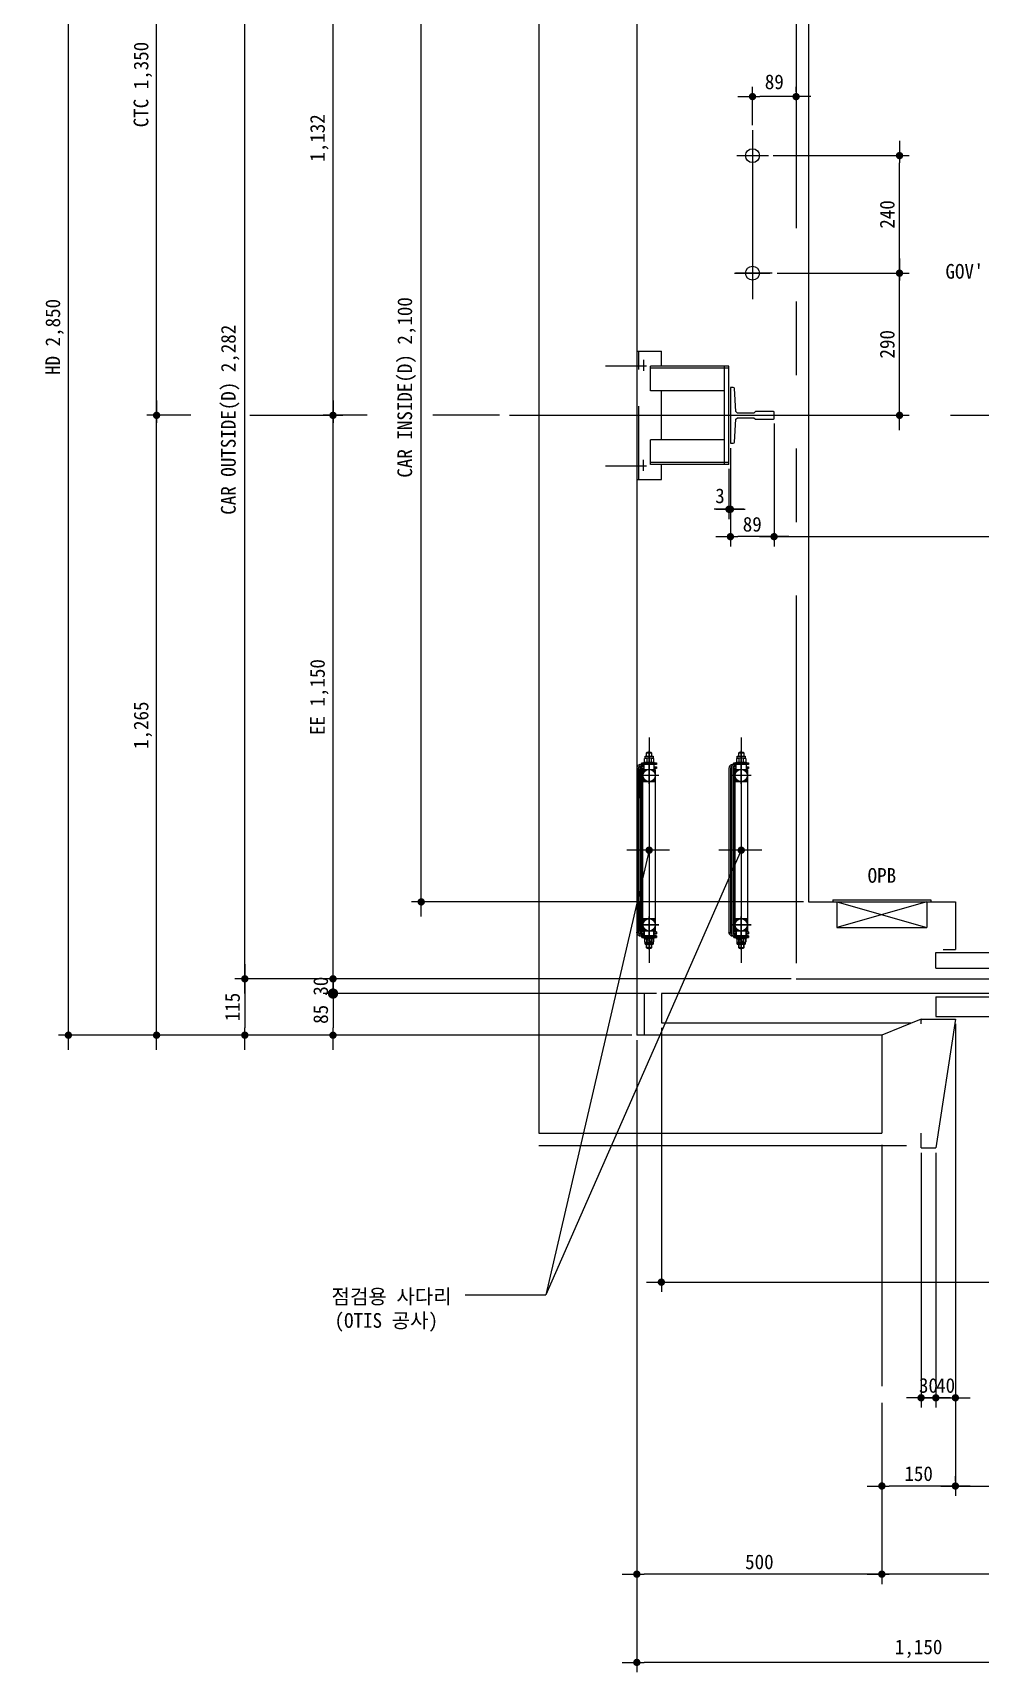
# Model space of a CAD drawing. Extents: x -9109 to 174251, y 57759 to 115528.
# Drawn here: x 125232 to 127165, y 110092 to 113437 of the extents above; entities that cross this region are included whole.
import ezdxf
from ezdxf.enums import TextEntityAlignment as Align

# ---------------------------------------------------------------- set-up
doc = ezdxf.new("R2010")
doc.units = 0
doc.header["$LTSCALE"] = 600
doc.header["$MEASUREMENT"] = 0
for name, pattern in [('CENTER', [2, 1.25, -0.25, 0.25, -0.25]), ('HIDDEN', [0.375, 0.25, -0.125]), ('PHANTOM', [2.5, 1.25, -0.25, 0.25, -0.25, 0.25, -0.25])]:
    doc.linetypes.add(name, pattern=pattern)
doc.layers.get('0').update_dxf_attribs({"linetype": 'CONTINUOUS'})
for name, color, linetype in [('1', 3, 'CONTINUOUS'), ('2', 4, 'HIDDEN'), ('3', 1, 'CENTER'), ('4', 6, 'PHANTOM'), ('7', 7, 'CONTINUOUS'), ('A-DIMS', 7, 'CONTINUOUS')]:
    doc.layers.add(name, color=color, linetype=linetype)
doc.layers.add('A-MKXS-LEAD', color=7, linetype='CONTINUOUS', lineweight=25)
doc.layers.add('A-MKXS-TEXT1', color=3, linetype='CONTINUOUS', lineweight=25)
doc.styles.add('HY울릉도L', font='')
doc.styles.add('돋움체', font='')
doc.styles.get('HY울릉도L').set_extended_font_data('Dotum')
doc.styles.get('돋움체').set_extended_font_data('DotumChe')
doc.dimstyles.new('CDIM', dxfattribs={"dimtxt": 3, "dimasz": 1.5, "dimexe": 2, "dimexo": 1, "dimgap": 1, "dimtad": 1, "dimdec": 0, "dimrnd": 0.5, "dimzin": 0, "dimdsep": 32, "dimlunit": 6, "dimtxsty": 'HY울릉도L', "dimblk1": '_CIDOT', "dimblk2": '_CIDOT', "dimsah": 1, "dimcen": 5.5, "dimclrd": 2, "dimclre": 2, "dimclrt": 7, "dimadec": 0, "dimazin": 0, "dimtfac": 1, "dimtdec": 0, "dimtix": 1, "dimtmove": 2, "dimatfit": 1, "dimldrblk": '_CIDOT', "dimfxl": 1, "dimtolj": 1, "dimtzin": 0, "dimlwd": -1, "dimarcsym": 0})

# ---------------------------------------------------------------- blocks, each defined once
blk = doc.blocks.new('_CIDOT')
at = {"color": 0, "linetype": 'ByBlock'}
blk.add_line((2, 0), (-1, 0), dxfattribs=at)
at = {"color": 0, "linetype": 'ByBlock', "const_width": 0.5}
blk.add_lwpolyline([(-0.25, 0, 1), (0.25, 0, 1)], format="xyb", close=True, dxfattribs=at)
blk = doc.blocks.new('*D472')
at = {"layer": 'A-DIMS', "lineweight": -2, "transparency": 16777216}
for p, q in [((126744.4, 112639.6), (126744.4, 112389)), ((128484.4, 112639.6), (128484.4, 112389))]:
    blk.add_line(p, q, dxfattribs=at)
at = {"layer": 'A-DIMS', "transparency": 16777216}
blk.add_line((126759.4, 112409), (128469.4, 112409), dxfattribs=at)
at = {"layer": 'A-DIMS', "transparency": 16777216, "xscale": 15, "yscale": 15, "zscale": 15, "rotation": 180}
blk.add_blockref('_CIDOT', (126744.4, 112409), dxfattribs=at)
at = {"layer": 'A-DIMS', "transparency": 16777216, "xscale": 15, "yscale": 15, "zscale": 15}
blk.add_blockref('_CIDOT', (128484.4, 112409), dxfattribs=at)
at = {"layer": 'A-DIMS', "color": 3, "transparency": 16777216, "insert": (127614.4, 112438.7), "char_height": 30, "attachment_point": 5, "style": '돋움체'}
blk.add_mtext('\\A1;{\\C7;CAR R.G 1,740(T-18K)}', dxfattribs=at)
blk = doc.blocks.new('*D473')
at = {"layer": 'A-DIMS', "lineweight": -2, "transparency": 16777216}
for p, q in [((126700.4, 113248.8), (126700.4, 113327)), ((126789.4, 113317), (126789.4, 113327))]:
    blk.add_line(p, q, dxfattribs=at)
at = {"layer": 'A-DIMS', "transparency": 16777216}
blk.add_line((126774.4, 113307), (126715.4, 113307), dxfattribs=at)
at = {"layer": 'A-DIMS', "transparency": 16777216, "xscale": 15, "yscale": 15, "zscale": 15, "rotation": 180}
blk.add_blockref('_CIDOT', (126700.4, 113307), dxfattribs=at)
at = {"layer": 'A-DIMS', "transparency": 16777216, "xscale": 15, "yscale": 15, "zscale": 15}
blk.add_blockref('_CIDOT', (126789.4, 113307), dxfattribs=at)
at = {"layer": 'A-DIMS', "color": 3, "transparency": 16777216, "insert": (126744.9, 113337), "char_height": 30, "attachment_point": 5, "style": '돋움체'}
blk.add_mtext('\\A1;89', dxfattribs=at)
blk = doc.blocks.new('*D477')
at = {"layer": 'A-DIMS', "lineweight": -2, "transparency": 16777216}
for p, q in [((125554.4, 112656.6), (125464.4, 112656.6)), ((126454.4, 111391.6), (125464.4, 111391.6))]:
    blk.add_line(p, q, dxfattribs=at)
at = {"layer": 'A-DIMS', "transparency": 16777216}
blk.add_line((125484.4, 111406.6), (125484.4, 112641.6), dxfattribs=at)
at = {"layer": 'A-DIMS', "transparency": 16777216, "xscale": 15, "yscale": 15, "zscale": 15}
for p, rotation in [((125484.4, 112656.6), 90), ((125484.4, 111391.6), 270)]:
    blk.add_blockref('_CIDOT', p, dxfattribs=dict(at, rotation=rotation))
at = {"layer": 'A-DIMS', "color": 3, "transparency": 16777216, "insert": (125456.5, 112024.1), "char_height": 30, "attachment_point": 5, "rotation": 90, "style": '돋움체'}
blk.add_mtext('\\A1;1,265', dxfattribs=at)
blk = doc.blocks.new('*D487')
at = {"layer": 'A-DIMS', "lineweight": -2, "transparency": 16777216}
for p, q in [((125554.4, 114006.6), (125464.4, 114006.6)), ((125554.4, 112656.6), (125464.4, 112656.6))]:
    blk.add_line(p, q, dxfattribs=at)
at = {"layer": 'A-DIMS', "transparency": 16777216}
blk.add_line((125484.4, 112671.6), (125484.4, 113991.6), dxfattribs=at)
at = {"layer": 'A-DIMS', "transparency": 16777216, "xscale": 15, "yscale": 15, "zscale": 15}
for p, rotation in [((125484.4, 114006.6), 90), ((125484.4, 112656.6), 270)]:
    blk.add_blockref('_CIDOT', p, dxfattribs=dict(at, rotation=rotation))
at = {"layer": 'A-DIMS', "color": 3, "transparency": 16777216, "insert": (125456.5, 113331.6), "char_height": 30, "attachment_point": 5, "rotation": 90, "style": '돋움체'}
blk.add_mtext('\\A1;{\\C7;CTC 1,350}', dxfattribs=at)
blk = doc.blocks.new('*D488')
at = {"layer": 'A-DIMS', "lineweight": -2, "transparency": 16777216}
for p, q in [((126779.4, 113788.6), (125824.4, 113788.6)), ((125674.4, 112656.6), (125864.4, 112656.6))]:
    blk.add_line(p, q, dxfattribs=at)
at = {"layer": 'A-DIMS', "transparency": 16777216}
blk.add_line((125844.4, 112671.6), (125844.4, 113773.6), dxfattribs=at)
at = {"layer": 'A-DIMS', "transparency": 16777216, "xscale": 15, "yscale": 15, "zscale": 15}
for p, rotation in [((125844.4, 113788.6), 90), ((125844.4, 112656.6), 270)]:
    blk.add_blockref('_CIDOT', p, dxfattribs=dict(at, rotation=rotation))
at = {"layer": 'A-DIMS', "color": 3, "transparency": 16777216, "insert": (125816.5, 113222.6), "char_height": 30, "attachment_point": 5, "rotation": 90, "style": '돋움체'}
blk.add_mtext('\\A1;1,132', dxfattribs=at)
blk = doc.blocks.new('*D489')
at = {"layer": 'A-DIMS', "lineweight": -2, "transparency": 16777216}
for p, q in [((126804.4, 113763.6), (126004.4, 113763.6)), ((126804.4, 111663.6), (126004.4, 111663.6))]:
    blk.add_line(p, q, dxfattribs=at)
at = {"layer": 'A-DIMS', "transparency": 16777216}
blk.add_line((126024.4, 111678.6), (126024.4, 113748.6), dxfattribs=at)
at = {"layer": 'A-DIMS', "transparency": 16777216, "xscale": 15, "yscale": 15, "zscale": 15}
for p, rotation in [((126024.4, 113763.6), 90), ((126024.4, 111663.6), 270)]:
    blk.add_blockref('_CIDOT', p, dxfattribs=dict(at, rotation=rotation))
at = {"layer": 'A-DIMS', "color": 3, "transparency": 16777216, "insert": (125994.8, 112713.6), "char_height": 30, "attachment_point": 5, "rotation": 90, "style": '돋움체'}
blk.add_mtext('\\A1;{\\C7;CAR INSIDE(D) 2,100}', dxfattribs=at)
blk = doc.blocks.new('*D478')
at = {"layer": 'A-DIMS', "lineweight": -2, "transparency": 16777216}
for p, q in [((125914.4, 112656.6), (125824.4, 112656.6)), ((126779.4, 111506.6), (125824.4, 111506.6))]:
    blk.add_line(p, q, dxfattribs=at)
at = {"layer": 'A-DIMS', "transparency": 16777216}
blk.add_line((125844.4, 111521.6), (125844.4, 112641.6), dxfattribs=at)
at = {"layer": 'A-DIMS', "transparency": 16777216, "xscale": 15, "yscale": 15, "zscale": 15}
for p, rotation in [((125844.4, 112656.6), 90), ((125844.4, 111506.6), 270)]:
    blk.add_blockref('_CIDOT', p, dxfattribs=dict(at, rotation=rotation))
at = {"layer": 'A-DIMS', "color": 3, "transparency": 16777216, "insert": (125816.5, 112081.6), "char_height": 30, "attachment_point": 5, "rotation": 90, "style": '돋움체'}
blk.add_mtext('\\A1;{\\C7;EE 1,150}', dxfattribs=at)
blk = doc.blocks.new('*D490')
at = {"layer": 'A-DIMS', "lineweight": -2, "transparency": 16777216}
for p, q in [((126779.4, 113788.6), (125644.4, 113788.6)), ((126779.4, 111506.6), (125644.4, 111506.6))]:
    blk.add_line(p, q, dxfattribs=at)
at = {"layer": 'A-DIMS', "transparency": 16777216}
blk.add_line((125664.4, 111521.6), (125664.4, 113773.6), dxfattribs=at)
at = {"layer": 'A-DIMS', "transparency": 16777216, "xscale": 15, "yscale": 15, "zscale": 15}
for p, rotation in [((125664.4, 113788.6), 90), ((125664.4, 111506.6), 270)]:
    blk.add_blockref('_CIDOT', p, dxfattribs=dict(at, rotation=rotation))
at = {"layer": 'A-DIMS', "color": 3, "transparency": 16777216, "insert": (125634.8, 112647.6), "char_height": 30, "attachment_point": 5, "rotation": 90, "style": '돋움체'}
blk.add_mtext('\\A1;{\\C7;CAR OUTSIDE(D) 2,282}', dxfattribs=at)
blk = doc.blocks.new('*D479')
at = {"layer": 'A-DIMS', "lineweight": -2, "transparency": 16777216}
for p, q in [((126779.4, 111506.6), (125644.4, 111506.6)), ((126454.4, 111391.6), (125644.4, 111391.6))]:
    blk.add_line(p, q, dxfattribs=at)
at = {"layer": 'A-DIMS', "transparency": 16777216}
blk.add_line((125664.4, 111491.6), (125664.4, 111406.6), dxfattribs=at)
at = {"layer": 'A-DIMS', "transparency": 16777216, "xscale": 15, "yscale": 15, "zscale": 15}
for p, rotation in [((125664.4, 111506.6), 90), ((125664.4, 111391.6), 270)]:
    blk.add_blockref('_CIDOT', p, dxfattribs=dict(at, rotation=rotation))
at = {"layer": 'A-DIMS', "color": 3, "transparency": 16777216, "insert": (125639.4, 111449.1), "char_height": 30, "attachment_point": 5, "rotation": 90, "style": '돋움체'}
blk.add_mtext('\\A1;115', dxfattribs=at)
blk = doc.blocks.new('*D491')
at = {"layer": 'A-DIMS', "lineweight": -2, "transparency": 16777216}
for p, q in [((126263.8, 114241.6), (125284.4, 114241.6)), ((126454.4, 114241.6), (126265, 114241.6)), ((126263.8, 111391.6), (125284.4, 111391.6)), ((126454.4, 111391.6), (126265, 111391.6))]:
    blk.add_line(p, q, dxfattribs=at)
at = {"layer": 'A-DIMS', "transparency": 16777216}
blk.add_line((125304.4, 111406.6), (125304.4, 114226.6), dxfattribs=at)
at = {"layer": 'A-DIMS', "transparency": 16777216, "xscale": 15, "yscale": 15, "zscale": 15}
for p, rotation in [((125304.4, 114241.6), 90), ((125304.4, 111391.6), 270)]:
    blk.add_blockref('_CIDOT', p, dxfattribs=dict(at, rotation=rotation))
at = {"layer": 'A-DIMS', "color": 3, "transparency": 16777216, "insert": (125276.5, 112816.6), "char_height": 30, "attachment_point": 5, "rotation": 90, "style": '돋움체'}
blk.add_mtext('\\A1;HD 2,850', dxfattribs=at)
blk = doc.blocks.new('*D449')
at = {"layer": 'A-DIMS', "lineweight": -2, "transparency": 16777216}
for p, q in [((126504.4, 111476.6), (125824.4, 111476.6)), ((126454.4, 111391.6), (125824.4, 111391.6))]:
    blk.add_line(p, q, dxfattribs=at)
at = {"layer": 'A-DIMS', "transparency": 16777216}
blk.add_line((125844.4, 111461.6), (125844.4, 111406.6), dxfattribs=at)
at = {"layer": 'A-DIMS', "transparency": 16777216, "xscale": 15, "yscale": 15, "zscale": 15}
for p, rotation in [((125844.4, 111476.6), 90), ((125844.4, 111391.6), 270)]:
    blk.add_blockref('_CIDOT', p, dxfattribs=dict(at, rotation=rotation))
at = {"layer": 'A-DIMS', "color": 3, "transparency": 16777216, "insert": (125819.4, 111434.1), "char_height": 30, "attachment_point": 5, "rotation": 90, "style": '돋움체'}
blk.add_mtext('\\A1;85', dxfattribs=at)
blk = doc.blocks.new('*D450')
at = {"layer": 'A-DIMS', "transparency": 16777216}
for p, q in [((125844.4, 111521.6), (125844.4, 111536.6)), ((125844.4, 111506.6), (125844.4, 111476.6)), ((125844.4, 111461.6), (125844.4, 111446.6))]:
    blk.add_line(p, q, dxfattribs=at)
at = {"layer": 'A-DIMS', "lineweight": -2, "transparency": 16777216}
for p, q in [((126779.4, 111506.6), (125824.4, 111506.6)), ((126504.4, 111476.6), (125824.4, 111476.6))]:
    blk.add_line(p, q, dxfattribs=at)
at = {"layer": 'A-DIMS', "transparency": 16777216, "xscale": 15, "yscale": 15, "zscale": 15}
for p, rotation in [((125844.4, 111506.6), 270), ((125844.4, 111476.6), 90)]:
    blk.add_blockref('_CIDOT', p, dxfattribs=dict(at, rotation=rotation))
at = {"layer": 'A-DIMS', "color": 3, "transparency": 16777216, "insert": (125819.4, 111491.6), "char_height": 30, "attachment_point": 5, "rotation": 90, "style": '돋움체'}
blk.add_mtext('\\A1;30', dxfattribs=at)
blk = doc.blocks.new('*D451')
at = {"layer": 'A-DIMS', "lineweight": -2, "transparency": 16777216}
for p, q in [((126742.9, 113186.6), (127020.4, 113186.6)), ((126750.6, 112946.6), (127020.4, 112946.6))]:
    blk.add_line(p, q, dxfattribs=at)
at = {"layer": 'A-DIMS', "transparency": 16777216}
blk.add_line((127000.4, 112961.6), (127000.4, 113171.6), dxfattribs=at)
at = {"layer": 'A-DIMS', "transparency": 16777216, "xscale": 15, "yscale": 15, "zscale": 15}
for p, rotation in [((127000.4, 113186.6), 90), ((127000.4, 112946.6), 270)]:
    blk.add_blockref('_CIDOT', p, dxfattribs=dict(at, rotation=rotation))
at = {"layer": 'A-DIMS', "color": 3, "transparency": 16777216, "insert": (126975.4, 113066.6), "char_height": 30, "attachment_point": 5, "rotation": 90, "style": '돋움체'}
blk.add_mtext('\\A1;240', dxfattribs=at)
blk = doc.blocks.new('*D452')
at = {"layer": 'A-DIMS', "lineweight": -2, "transparency": 16777216}
for p, q in [((126750.6, 112946.6), (127020.4, 112946.6)), ((126824.4, 112656.6), (127020.4, 112656.6))]:
    blk.add_line(p, q, dxfattribs=at)
at = {"layer": 'A-DIMS', "transparency": 16777216}
blk.add_line((127000.4, 112671.6), (127000.4, 112931.6), dxfattribs=at)
at = {"layer": 'A-DIMS', "transparency": 16777216, "xscale": 15, "yscale": 15, "zscale": 15}
for p, rotation in [((127000.4, 112946.6), 90), ((127000.4, 112656.6), 270)]:
    blk.add_blockref('_CIDOT', p, dxfattribs=dict(at, rotation=rotation))
at = {"layer": 'A-DIMS', "color": 3, "transparency": 16777216, "insert": (126975.4, 112801.6), "char_height": 30, "attachment_point": 5, "rotation": 90, "style": '돋움체'}
blk.add_mtext('\\A1;290', dxfattribs=at)
blk = doc.blocks.new('*D453')
at = {"layer": 'A-DIMS', "lineweight": -2, "transparency": 16777216}
for p, q in [((126744.4, 112639.6), (126744.4, 112389)), ((126655.4, 112589.6), (126655.4, 112389))]:
    blk.add_line(p, q, dxfattribs=at)
at = {"layer": 'A-DIMS', "transparency": 16777216}
blk.add_line((126729.4, 112409), (126670.4, 112409), dxfattribs=at)
at = {"layer": 'A-DIMS', "transparency": 16777216, "xscale": 15, "yscale": 15, "zscale": 15, "rotation": 180}
blk.add_blockref('_CIDOT', (126655.4, 112409), dxfattribs=at)
at = {"layer": 'A-DIMS', "transparency": 16777216, "xscale": 15, "yscale": 15, "zscale": 15}
blk.add_blockref('_CIDOT', (126744.4, 112409), dxfattribs=at)
at = {"layer": 'A-DIMS', "color": 3, "transparency": 16777216, "insert": (126699.9, 112434.1), "char_height": 30, "attachment_point": 5, "style": '돋움체'}
blk.add_mtext('\\A1;89', dxfattribs=at)
blk = doc.blocks.new('*D454')
at = {"layer": 'A-DIMS', "lineweight": -2, "transparency": 16777216}
for p, q in [((126655.4, 112589.6), (126655.4, 112444.9)), ((126652.4, 112547.2), (126652.4, 112444.9))]:
    blk.add_line(p, q, dxfattribs=at)
at = {"layer": 'A-DIMS', "transparency": 16777216}
for p, q in [((126637.4, 112464.9), (126622.4, 112464.9)), ((126655.4, 112464.9), (126652.4, 112464.9)), ((126670.4, 112464.9), (126685.4, 112464.9))]:
    blk.add_line(p, q, dxfattribs=at)
at = {"layer": 'A-DIMS', "transparency": 16777216, "xscale": 15, "yscale": 15, "zscale": 15, "rotation": 180}
blk.add_blockref('_CIDOT', (126655.4, 112464.9), dxfattribs=at)
at = {"layer": 'A-DIMS', "transparency": 16777216, "xscale": 15, "yscale": 15, "zscale": 15}
blk.add_blockref('_CIDOT', (126652.4, 112464.9), dxfattribs=at)
at = {"layer": 'A-DIMS', "color": 3, "transparency": 16777216, "insert": (126634, 112492.1), "char_height": 30, "attachment_point": 5, "style": '돋움체'}
blk.add_mtext('\\A1;3', dxfattribs=at)
blk = doc.blocks.new('*D480')
at = {"layer": 'A-DIMS', "lineweight": -2, "transparency": 16777216}
for p, q in [((126964.4, 110641.6), (126964.4, 110271.6)), ((128264.4, 110641.6), (128264.4, 110271.6))]:
    blk.add_line(p, q, dxfattribs=at)
at = {"layer": 'A-DIMS', "transparency": 16777216}
blk.add_line((128249.4, 110291.6), (126979.4, 110291.6), dxfattribs=at)
at = {"layer": 'A-DIMS', "transparency": 16777216, "xscale": 15, "yscale": 15, "zscale": 15, "rotation": 180}
blk.add_blockref('_CIDOT', (126964.4, 110291.6), dxfattribs=at)
at = {"layer": 'A-DIMS', "transparency": 16777216, "xscale": 15, "yscale": 15, "zscale": 15}
blk.add_blockref('_CIDOT', (128264.4, 110291.6), dxfattribs=at)
at = {"layer": 'A-DIMS', "color": 3, "transparency": 16777216, "insert": (127614.4, 110319.5), "char_height": 30, "attachment_point": 5, "style": '돋움체'}
blk.add_mtext('\\A1;CONC. 1,300', dxfattribs=at)
blk = doc.blocks.new('*D456')
at = {"layer": 'A-DIMS', "lineweight": -2, "transparency": 16777216}
for p, q in [((127114.4, 110481.6), (127114.4, 110491.6)), ((128114.4, 110481.6), (128114.4, 110491.6))]:
    blk.add_line(p, q, dxfattribs=at)
at = {"layer": 'A-DIMS', "transparency": 16777216}
blk.add_line((127129.4, 110471.6), (128099.4, 110471.6), dxfattribs=at)
at = {"layer": 'A-DIMS', "transparency": 16777216, "xscale": 15, "yscale": 15, "zscale": 15, "rotation": 180}
blk.add_blockref('_CIDOT', (127114.4, 110471.6), dxfattribs=at)
at = {"layer": 'A-DIMS', "transparency": 16777216, "xscale": 15, "yscale": 15, "zscale": 15}
blk.add_blockref('_CIDOT', (128114.4, 110471.6), dxfattribs=at)
at = {"layer": 'A-DIMS', "color": 3, "transparency": 16777216, "insert": (127614.4, 110499.5), "char_height": 30, "attachment_point": 5, "style": '돋움체'}
blk.add_mtext('\\A1;OP 1,000', dxfattribs=at)
blk = doc.blocks.new('*D481')
at = {"layer": 'A-DIMS', "lineweight": -2, "transparency": 16777216}
for p, q in [((127114.4, 111364.6), (127114.4, 110451.6)), ((126964.4, 110641.6), (126964.4, 110451.6))]:
    blk.add_line(p, q, dxfattribs=at)
at = {"layer": 'A-DIMS', "transparency": 16777216}
blk.add_line((127099.4, 110471.6), (126979.4, 110471.6), dxfattribs=at)
at = {"layer": 'A-DIMS', "transparency": 16777216, "xscale": 15, "yscale": 15, "zscale": 15, "rotation": 180}
blk.add_blockref('_CIDOT', (126964.4, 110471.6), dxfattribs=at)
at = {"layer": 'A-DIMS', "transparency": 16777216, "xscale": 15, "yscale": 15, "zscale": 15}
blk.add_blockref('_CIDOT', (127114.4, 110471.6), dxfattribs=at)
at = {"layer": 'A-DIMS', "color": 3, "transparency": 16777216, "insert": (127039.4, 110496.6), "char_height": 30, "attachment_point": 5, "style": '돋움체'}
blk.add_mtext('\\A1;150', dxfattribs=at)
blk = doc.blocks.new('*D482')
at = {"layer": 'A-DIMS', "lineweight": -2, "transparency": 16777216}
for p, q in [((126464.4, 111381.6), (126464.4, 110271.6)), ((126964.4, 110461.6), (126964.4, 110271.6))]:
    blk.add_line(p, q, dxfattribs=at)
at = {"layer": 'A-DIMS', "transparency": 16777216}
blk.add_line((126949.4, 110291.6), (126479.4, 110291.6), dxfattribs=at)
at = {"layer": 'A-DIMS', "transparency": 16777216, "xscale": 15, "yscale": 15, "zscale": 15, "rotation": 180}
blk.add_blockref('_CIDOT', (126464.4, 110291.6), dxfattribs=at)
at = {"layer": 'A-DIMS', "transparency": 16777216, "xscale": 15, "yscale": 15, "zscale": 15}
blk.add_blockref('_CIDOT', (126964.4, 110291.6), dxfattribs=at)
at = {"layer": 'A-DIMS', "color": 3, "transparency": 16777216, "insert": (126714.4, 110316.6), "char_height": 30, "attachment_point": 5, "style": '돋움체'}
blk.add_mtext('\\A1;500', dxfattribs=at)
blk = doc.blocks.new('*D483')
at = {"layer": 'A-DIMS', "lineweight": -2, "transparency": 16777216}
for p, q in [((126464.4, 111381.6), (126464.4, 110091.6)), ((127614.4, 110281.4), (127614.4, 110091.6))]:
    blk.add_line(p, q, dxfattribs=at)
at = {"layer": 'A-DIMS', "transparency": 16777216}
blk.add_line((127599.4, 110111.6), (126479.4, 110111.6), dxfattribs=at)
at = {"layer": 'A-DIMS', "transparency": 16777216, "xscale": 15, "yscale": 15, "zscale": 15, "rotation": 180}
blk.add_blockref('_CIDOT', (126464.4, 110111.6), dxfattribs=at)
at = {"layer": 'A-DIMS', "transparency": 16777216, "xscale": 15, "yscale": 15, "zscale": 15}
blk.add_blockref('_CIDOT', (127614.4, 110111.6), dxfattribs=at)
at = {"layer": 'A-DIMS', "color": 3, "transparency": 16777216, "insert": (127039.4, 110139.4), "char_height": 30, "attachment_point": 5, "style": '돋움체'}
blk.add_mtext('\\A1;1,150', dxfattribs=at)
blk = doc.blocks.new('*D458')
at = {"layer": 'A-DIMS', "lineweight": -2, "transparency": 16777216}
for p, q in [((127044.4, 111151.8), (127044.4, 110631.6)), ((127074.4, 111151.8), (127074.4, 110631.6))]:
    blk.add_line(p, q, dxfattribs=at)
at = {"layer": 'A-DIMS', "transparency": 16777216}
for p, q in [((127029.4, 110651.6), (127014.4, 110651.6)), ((127074.4, 110651.6), (127044.4, 110651.6)), ((127089.4, 110651.6), (127104.4, 110651.6))]:
    blk.add_line(p, q, dxfattribs=at)
at = {"layer": 'A-DIMS', "transparency": 16777216, "xscale": 15, "yscale": 15, "zscale": 15}
blk.add_blockref('_CIDOT', (127044.4, 110651.6), dxfattribs=at)
at = {"layer": 'A-DIMS', "transparency": 16777216, "xscale": 15, "yscale": 15, "zscale": 15, "rotation": 180}
blk.add_blockref('_CIDOT', (127074.4, 110651.6), dxfattribs=at)
at = {"layer": 'A-DIMS', "color": 3, "transparency": 16777216, "insert": (127059.4, 110676.6), "char_height": 30, "attachment_point": 5, "style": '돋움체'}
blk.add_mtext('\\A1;30', dxfattribs=at)
blk = doc.blocks.new('*D459')
at = {"layer": 'A-DIMS', "lineweight": -2, "transparency": 16777216}
for p, q in [((127114.4, 111414.6), (127114.4, 110631.6)), ((127074.4, 111151.8), (127074.4, 110631.6))]:
    blk.add_line(p, q, dxfattribs=at)
at = {"layer": 'A-DIMS', "transparency": 16777216}
for p, q in [((127059.4, 110651.6), (127044.4, 110651.6)), ((127074.4, 110651.6), (127114.4, 110651.6)), ((127129.4, 110651.6), (127144.4, 110651.6))]:
    blk.add_line(p, q, dxfattribs=at)
at = {"layer": 'A-DIMS', "transparency": 16777216, "xscale": 15, "yscale": 15, "zscale": 15}
blk.add_blockref('_CIDOT', (127074.4, 110651.6), dxfattribs=at)
at = {"layer": 'A-DIMS', "transparency": 16777216, "xscale": 15, "yscale": 15, "zscale": 15, "rotation": 180}
blk.add_blockref('_CIDOT', (127114.4, 110651.6), dxfattribs=at)
at = {"layer": 'A-DIMS', "color": 3, "transparency": 16777216, "insert": (127094.4, 110676.6), "char_height": 30, "attachment_point": 5, "style": '돋움체'}
blk.add_mtext('\\A1;40', dxfattribs=at)
blk = doc.blocks.new('18K(89)')
at = {"layer": '1'}
blk.add_lwpolyline([(5.6, -57, 0.396891), (8.1, -54.6), (10.8, -8), (14.1, -4.8), (47.8, -4.8), (51, -8), (88, -8), (89, -7), (89, 7), (88, 8), (51, 8), (47.8, 4.7), (14.1, 4.7), (10.8, 8), (8.1, 54.6, 0.396891), (5.6, 57), (0, 57), (0, -57)], format="xyb", close=True, dxfattribs=at)
blk = doc.blocks.new('*D466')
at = {"layer": 'A-DIMS', "lineweight": -2, "transparency": 16777216}
for p, q in [((126514.4, 111406.6), (126514.4, 110867.6)), ((127614.4, 111221.2), (127614.4, 110867.6))]:
    blk.add_line(p, q, dxfattribs=at)
at = {"layer": 'A-DIMS', "transparency": 16777216}
blk.add_line((126529.4, 110887.6), (127599.4, 110887.6), dxfattribs=at)
at = {"layer": 'A-DIMS', "transparency": 16777216, "xscale": 15, "yscale": 15, "zscale": 15, "rotation": 180}
blk.add_blockref('_CIDOT', (126514.4, 110887.6), dxfattribs=at)
at = {"layer": 'A-DIMS', "transparency": 16777216, "xscale": 15, "yscale": 15, "zscale": 15}
blk.add_blockref('_CIDOT', (127614.4, 110887.6), dxfattribs=at)
at = {"layer": 'A-DIMS', "color": 3, "transparency": 16777216, "insert": (127314.4, 110917.6), "char_height": 30, "attachment_point": 5, "style": '돋움체'}
blk.add_mtext('\\A1;1,100', dxfattribs=at)
blk = doc.blocks.new('35')
at = {"layer": '2'}
blk.add_line((-35, 0), (-35, -85), dxfattribs=at)
blk = doc.blocks.new('CBR')
for p, q in [((0, 131.2), (-50, 131.2)), ((-50, 100), (-50, 131.2)), ((-28, 50), (-28, 100)), ((-50, -50), (-50, 50)), ((-28, -100), (-28, -50)), ((-50, -131.2), (-50, -100)), ((0, -131.2), (-50, -131.2))]:
    blk.add_line(p, q)
at = {"layer": '1', "color": 7}
for p, q in [((64.2, 100.9), (-19.7, 100.9)), ((-13.5, 113.1), (-13.5, 90.5)), ((-13.5, -113.1), (-13.5, -90.5)), ((64.2, -102.8), (-19.7, -102.8))]:
    blk.add_line(p, q, dxfattribs=at)
at = {"layer": '2'}
blk.add_line((-4, -131.2), (-4, 131.2), dxfattribs=at)

msp = doc.modelspace()

# ---------------------------------------------------------------- linework, layer by layer
for p, q in [((126464.4, 114241.6), (126464.4, 111391.6)), ((126814.4, 113763.6), (126814.4, 111663.6)), ((126814.4, 111663.6), (127114.4, 111663.6)), ((126864.4, 111667.6), (126864.4, 111663.6)), ((126872.4, 111663.6), (126872.4, 111611.6)), ((127056.4, 111663.6), (127056.4, 111611.6)), ((127064.4, 111667.6), (127064.4, 111663.6)), ((127114.4, 111663.6), (127114.4, 111566.6)), ((127074.4, 111560.6), (127614.4, 111560.6)), ((127074.4, 111528.6), (127074.4, 111560.6)), ((127089.4, 111566.6), (127114.4, 111566.6)), ((128714.4, 111476.6), (126514.4, 111476.6)), ((126514.4, 111476.6), (126514.4, 111416.6)), ((127044.4, 111424.6), (126964.4, 111391.6)), ((126964.4, 111391.6), (126964.4, 111191.6))]:
    msp.add_line(p, q)
at = {"color": 7}
for p, q in [((126864.4, 111667.6), (127064.4, 111667.6)), ((126864.4, 111663.6), (127064.4, 111663.6)), ((126872.4, 111611.6), (127056.4, 111611.6)), ((127074.4, 111528.6), (127614.4, 111528.6)), ((127074.4, 111469.6), (127614.4, 111469.6)), ((127074.4, 111469.6), (127074.4, 111429.6)), ((126514.4, 111416.6), (127025, 111416.6)), ((127044.4, 111424.6), (127114.4, 111424.6)), ((127044.4, 111424.6), (127044.4, 111422.6)), ((127044.4, 111414.6), (127044.4, 111424.6)), ((127044.4, 111422.6), (127044.4, 111424.6)), ((127074.4, 111429.6), (127614.4, 111429.6)), ((127114.4, 111424.6), (127074.4, 111161.8)), ((127044.4, 111161.8), (127044.4, 111191.8)), ((127044.4, 111161.8), (127074.4, 111161.8))]:
    msp.add_line(p, q, dxfattribs=at)
at = {"color": 7, "linetype": 'Continuous'}
msp.add_line((126964.4, 111391.6), (126464.4, 111391.6), dxfattribs=at)
for centre in [(126700.4, 113186.6), (126700.4, 112946.6)]:
    msp.add_circle(centre, 14.2)
at = {"layer": '1'}
for p, q in [((126652.4, 112756.6), (126492.4, 112756.6)), ((126652.4, 112752.6), (126492.4, 112752.6)), ((126643.3, 112556.6), (126643.3, 112756.6)), ((126652.4, 112556.6), (126652.4, 112756.6)), ((126643.3, 112706.6), (126492.4, 112706.6)), ((126184.4, 112656.6), (126048.4, 112656.6)), ((126643.3, 112606.6), (126492.4, 112606.6)), ((126652.4, 112560.6), (126492.4, 112560.6)), ((126652.4, 112556.6), (126492.4, 112556.6)), ((126484.4, 111968.1), (126494.4, 111968.1)), ((126489.4, 111904.5), (126489.4, 111972.1)), ((126672.4, 111968.1), (126682.4, 111968.1)), ((126677.4, 111904.5), (126677.4, 111972.1)), ((126470.4, 111940.8), (126470.4, 111597.4)), ((126473.5, 111939.6), (126479.4, 111939.6)), ((126499.4, 111944.1), (126499.4, 111934.1)), ((126658.4, 111940.8), (126658.4, 111597.4)), ((126661.5, 111939.6), (126667.4, 111939.6)), ((126687.4, 111944.1), (126687.4, 111934.1)), ((126476.9, 111909.1), (126501.9, 111909.1)), ((126664.9, 111909.1), (126689.9, 111909.1)), ((126467.4, 111876.6), (126470.4, 111876.6)), ((126473.4, 111876.6), (126476.9, 111876.6)), ((126655.4, 111876.6), (126658.4, 111876.6)), ((126661.4, 111876.6), (126664.9, 111876.6)), ((127056.4, 111663.6), (126872.4, 111611.6)), ((126872.4, 111663.6), (127056.4, 111611.6)), ((126489.4, 111566.3), (126489.4, 111633.8)), ((126489.4, 111633.6), (126489.4, 111566.1)), ((126677.4, 111566.3), (126677.4, 111633.8)), ((126677.4, 111633.6), (126677.4, 111566.1)), ((126472.1, 111594.1), (126474.4, 111594.1)), ((126660.1, 111594.1), (126662.4, 111594.1))]:
    msp.add_line(p, q, dxfattribs=at)
for points in [[(126479.4, 111947.1), (126479.4, 111949.1), (126499.4, 111949.1), (126499.4, 111947.1)], [(126484.4, 111961), (126484.4, 111968.1), (126485.4, 111969.1), (126493.4, 111969.1), (126494.4, 111968.1), (126494.4, 111961)], [(126667.4, 111947.1), (126667.4, 111949.1), (126687.4, 111949.1), (126687.4, 111947.1)], [(126672.4, 111961), (126672.4, 111968.1), (126673.4, 111969.1), (126681.4, 111969.1), (126682.4, 111968.1), (126682.4, 111961)], [(126473.4, 111935.6), (126479.4, 111935.6), (126479.4, 111936.1), (126479.4, 111936.1), (126479.4, 111936.1)], [(126483.5, 111932.6), (126478.4, 111932.6), (126478.4, 111927.5)], [(126478.4, 111915.7), (126478.4, 111910.6), (126483.5, 111910.6)], [(126500.4, 111927.5), (126500.4, 111932.6), (126495.3, 111932.6)], [(126495.3, 111910.6), (126500.4, 111910.6), (126500.4, 111915.7)], [(126499.4, 111939.6), (126504.4, 111939.6), (126504.4, 111935.6), (126499.4, 111935.6)], [(126661.4, 111935.6), (126667.4, 111935.6), (126667.4, 111936.1), (126667.4, 111936.1), (126667.4, 111936.1)], [(126671.5, 111932.6), (126666.4, 111932.6), (126666.4, 111927.5)], [(126666.4, 111915.7), (126666.4, 111910.6), (126671.5, 111910.6)], [(126688.4, 111927.5), (126688.4, 111932.6), (126683.3, 111932.6)], [(126683.3, 111910.6), (126688.4, 111910.6), (126688.4, 111915.7)], [(126687.4, 111939.6), (126692.4, 111939.6), (126692.4, 111935.6), (126687.4, 111935.6)], [(126473.5, 111602.6), (126479.4, 111602.6), (126473.4, 111602.6)], [(126661.5, 111602.6), (126667.4, 111602.6), (126661.4, 111602.6)]]:
    msp.add_lwpolyline(points, dxfattribs=at)
for points in [[(126480.2, 111949.1), (126480.2, 111956.4, -0.309401), (126484.8, 111956.4), (126484.8, 111949.1)], [(126494, 111949.1), (126494, 111956.4, 0.154701), (126484.8, 111956.4)], [(126494, 111956.4, -0.309401), (126498.6, 111956.4), (126498.6, 111949.1)], [(126668.2, 111949.1), (126668.2, 111956.4, -0.309401), (126672.8, 111956.4), (126672.8, 111949.1)], [(126682, 111949.1), (126682, 111956.4, 0.154701), (126672.8, 111956.4)], [(126682, 111956.4, -0.309401), (126686.6, 111956.4), (126686.6, 111949.1)], [(126474.4, 111944.1), (126472.1, 111944.1, 0.414214), (126464.4, 111936.4), (126464.4, 111601.8, 0.414214), (126472.1, 111594.1, -0.414214), (126464.4, 111601.8)], [(126479.4, 111934.1), (126479.4, 111944.1), (126473.7, 111944.1, 0.415821), (126470.4, 111940.8, 0.309529), (126467.4, 111936.4), (126467.4, 111601.8, 0.309529), (126470.4, 111597.4, -0.309529), (126467.4, 111601.8)], [(126468.4, 111876.6), (126468.4, 111931.9, -0.279701), (126470.4, 111935.2)], [(126479.4, 111941.1), (126473.7, 111941.1, 0.414214), (126473.4, 111940.8), (126473.4, 111597.4, 0.414214), (126473.7, 111597.1), (126479.4, 111597.1), (126473.7, 111597.1, -0.414214), (126473.4, 111597.4)], [(126662.4, 111944.1), (126660.1, 111944.1, 0.414214), (126652.4, 111936.4), (126652.4, 111601.8, 0.414214), (126660.1, 111594.1, -0.414214), (126652.4, 111601.8)], [(126667.4, 111934.1), (126667.4, 111944.1), (126661.7, 111944.1, 0.415821), (126658.4, 111940.8, 0.309529), (126655.4, 111936.4), (126655.4, 111601.8, 0.309529), (126658.4, 111597.4, -0.309529), (126655.4, 111601.8)], [(126656.4, 111876.6), (126656.4, 111931.9, -0.279701), (126658.4, 111935.2)], [(126667.4, 111941.1), (126661.7, 111941.1, 0.414214), (126661.4, 111940.8), (126661.4, 111597.4, 0.414214), (126661.7, 111597.1), (126667.4, 111597.1), (126661.7, 111597.1, -0.414214), (126661.4, 111597.4)], [(126470.4, 111597.4, 0.415821), (126473.7, 111594.1), (126479.4, 111594.1)], [(126494, 111581.8, -0.154701), (126484.8, 111581.8, -0.309401), (126480.2, 111581.8)], [(126658.4, 111597.4, 0.415821), (126661.7, 111594.1), (126667.4, 111594.1)], [(126682, 111581.8, -0.154701), (126672.8, 111581.8, -0.309401), (126668.2, 111581.8)]]:
    msp.add_lwpolyline(points, format="xyb", dxfattribs=at)
for points in [[(126497.4, 111961), (126497.4, 111957.1), (126481.4, 111957.1), (126481.4, 111961)], [(126685.4, 111961), (126685.4, 111957.1), (126669.4, 111957.1), (126669.4, 111961)], [(126504.4, 111947.1), (126504.4, 111944.1), (126474.4, 111944.1), (126474.4, 111947.1)], [(126501.9, 111934.1), (126501.9, 111604.1), (126476.9, 111604.1), (126476.9, 111934.1)], [(126692.4, 111947.1), (126692.4, 111944.1), (126662.4, 111944.1), (126662.4, 111947.1)], [(126689.9, 111934.1), (126689.9, 111604.1), (126664.9, 111604.1), (126664.9, 111934.1)], [(126467.4, 111661.6), (126470.4, 111661.6)], [(126473.4, 111661.6), (126476.9, 111661.6)], [(126655.4, 111661.6), (126658.4, 111661.6)], [(126661.4, 111661.6), (126664.9, 111661.6)], [(126476.9, 111629.1), (126501.9, 111629.1)], [(126478.4, 111627.6), (126483.5, 111627.6), (126478.4, 111627.6), (126478.4, 111622.5)], [(126500.4, 111627.6), (126500.4, 111622.5), (126500.4, 111627.6), (126495.3, 111627.6)], [(126664.9, 111629.1), (126689.9, 111629.1)], [(126666.4, 111627.6), (126671.5, 111627.6), (126666.4, 111627.6), (126666.4, 111622.5)], [(126688.4, 111627.6), (126688.4, 111622.5), (126688.4, 111627.6), (126683.3, 111627.6)], [(126473.5, 111598.6), (126479.4, 111598.6)], [(126504.4, 111594.1), (126504.4, 111591.1), (126474.4, 111591.1), (126474.4, 111594.1)], [(126504.4, 111591.1), (126504.4, 111594.1), (126474.4, 111594.1), (126474.4, 111591.1)], [(126478.4, 111605.6), (126478.4, 111610.7), (126478.4, 111605.6), (126483.5, 111605.6)], [(126479.4, 111594.1), (126479.4, 111604.1)], [(126479.4, 111602.6), (126479.4, 111602.1), (126479.4, 111602.1)], [(126499.4, 111589.1), (126479.4, 111589.1), (126479.4, 111591.1), (126479.4, 111589.1), (126499.4, 111589.1), (126499.4, 111591.1)], [(126497.4, 111581), (126497.4, 111577.2), (126481.4, 111577.2), (126481.4, 111581)], [(126497.4, 111577.2), (126497.4, 111581), (126481.4, 111581), (126481.4, 111577.2)], [(126484.8, 111589.1), (126484.8, 111581.8)], [(126494, 111589.1), (126494, 111581.8)], [(126500.4, 111605.6), (126495.3, 111605.6), (126500.4, 111605.6), (126500.4, 111610.7)], [(126498.6, 111589.1), (126498.6, 111581.8)], [(126499.4, 111594.1), (126499.4, 111604.1)], [(126504.4, 111598.6), (126504.4, 111602.6), (126499.4, 111602.6), (126504.4, 111602.6), (126504.4, 111598.6), (126499.4, 111598.6)], [(126661.5, 111598.6), (126667.4, 111598.6)], [(126692.4, 111594.1), (126692.4, 111591.1), (126662.4, 111591.1), (126662.4, 111594.1)], [(126692.4, 111591.1), (126692.4, 111594.1), (126662.4, 111594.1), (126662.4, 111591.1)], [(126666.4, 111605.6), (126666.4, 111610.7), (126666.4, 111605.6), (126671.5, 111605.6)], [(126667.4, 111594.1), (126667.4, 111604.1)], [(126667.4, 111602.6), (126667.4, 111602.1), (126667.4, 111602.1)], [(126687.4, 111589.1), (126667.4, 111589.1), (126667.4, 111591.1), (126667.4, 111589.1), (126687.4, 111589.1), (126687.4, 111591.1)], [(126685.4, 111581), (126685.4, 111577.2), (126669.4, 111577.2), (126669.4, 111581)], [(126685.4, 111577.2), (126685.4, 111581), (126669.4, 111581), (126669.4, 111577.2)], [(126672.8, 111589.1), (126672.8, 111581.8)], [(126682, 111589.1), (126682, 111581.8)], [(126688.4, 111605.6), (126683.3, 111605.6), (126688.4, 111605.6), (126688.4, 111610.7)], [(126686.6, 111589.1), (126686.6, 111581.8)], [(126687.4, 111594.1), (126687.4, 111604.1)], [(126692.4, 111598.6), (126692.4, 111602.6), (126687.4, 111602.6), (126692.4, 111602.6), (126692.4, 111598.6), (126687.4, 111598.6)], [(126493.4, 111569.1), (126485.4, 111569.1), (126484.4, 111570.1), (126484.4, 111577.2), (126484.4, 111570.1), (126485.4, 111569.1), (126493.4, 111569.1), (126494.4, 111570.1), (126494.4, 111577.2), (126494.4, 111570.1), (126484.4, 111570.1), (126494.4, 111570.1)], [(126681.4, 111569.1), (126673.4, 111569.1), (126672.4, 111570.1), (126672.4, 111577.2), (126672.4, 111570.1), (126673.4, 111569.1), (126681.4, 111569.1), (126682.4, 111570.1), (126682.4, 111577.2), (126682.4, 111570.1), (126672.4, 111570.1), (126682.4, 111570.1)]]:
    msp.add_lwpolyline(points, close=True, dxfattribs=at)
for points in [[(126470.4, 111603, -0.279701), (126468.4, 111606.3), (126468.4, 111661.6), (126468.4, 111606.3, 0.279701)], [(126658.4, 111603, -0.279701), (126656.4, 111606.3), (126656.4, 111661.6), (126656.4, 111606.3, 0.279701)], [(126470.4, 111598.8, -0.092348), (126467.8, 111599.9, 0.092348)], [(126480.2, 111589.1), (126480.2, 111581.8, 0.309401), (126484.8, 111581.8, 0.154701), (126494, 111581.8, 0.309401), (126498.6, 111581.8, -0.309401), (126494, 111581.8)], [(126658.4, 111598.8, -0.092348), (126655.8, 111599.9, 0.092348)], [(126668.2, 111589.1), (126668.2, 111581.8, 0.309401), (126672.8, 111581.8, 0.154701), (126682, 111581.8, 0.309401), (126686.6, 111581.8, -0.309401), (126682, 111581.8)]]:
    msp.add_lwpolyline(points, format="xyb", close=True, dxfattribs=at)
for centre in [(126489.4, 111921.6), (126677.4, 111921.6), (126489.4, 111616.6), (126489.4, 111616.6), (126677.4, 111616.6), (126677.4, 111616.6)]:
    msp.add_circle(centre, 12.5, dxfattribs=at)
for centre in [(126472.1, 111931.9), (126660.1, 111931.9)]:
    msp.add_arc(centre, 7.7, 102.8199, 123.9246, dxfattribs=at)
at = {"layer": '3'}
for p, q in [((126700.4, 113238.8), (126700.4, 112893.5)), ((126668.4, 113186.6), (126732.9, 113186.6)), ((126663.8, 112946.6), (126736, 112946.6)), ((126740.6, 112946.6), (126665.4, 112946.6)), ((126204.4, 112656.6), (129024.4, 112656.6)), ((126489.4, 111999.1), (126489.4, 111539.1)), ((126677.4, 111999.1), (126677.4, 111539.1)), ((126509.5, 111921.6), (126469.3, 111921.6)), ((126697.5, 111921.6), (126657.3, 111921.6)), ((126531.3, 111769.1), (126443.9, 111769.1)), ((126719.3, 111769.1), (126631.9, 111769.1))]:
    msp.add_line(p, q, dxfattribs=at)
for points in [[(126509.5, 111616.6), (126469.3, 111616.6)], [(126697.5, 111616.6), (126657.3, 111616.6)]]:
    msp.add_lwpolyline(points, close=True, dxfattribs=at)
at = {"layer": '4'}
for p, q in [((126789.4, 113788.6), (126789.4, 111506.6)), ((126789.4, 111506.6), (128439.4, 111506.6)), ((126264.4, 111166.6), (127044.4, 111166.6))]:
    msp.add_line(p, q, dxfattribs=at)
at = {"layer": '7'}
msp.add_line((126264.4, 111191.6), (126964.4, 111191.6), dxfattribs=at)
at = {"layer": 'A-DIMS'}
for p, q in [((126264.4, 114441.6), (126264.4, 111191.6)), ((126964.4, 111167.6), (126964.4, 110675.6))]:
    msp.add_line(p, q, dxfattribs=at)
at = {"layer": 'A-DIMS', "const_width": 10.5}
msp.add_lwpolyline([(125839.2, 111476.6, 1), (125849.7, 111476.6, 1)], format="xyb", close=True, dxfattribs=at)
at = {"layer": 'A-MKXS-LEAD'}
for p in [(126489.4, 111769.1), (126677.4, 111769.1), (126113.9, 110861.6)]:
    msp.add_line(p, (126278.8, 110861.6), dxfattribs=at)
msp.add_lwpolyline([(126740.5, 112946.6, 0, 10, 0), (126770.5, 112946.6, 0, 0, 0), (126814.9, 112946.6, 0, 0, 0), (127075, 112946.6, 0, 0, 0)], format="xyseb", dxfattribs=at)
at = {"layer": 'A-MKXS-LEAD', "const_width": 7.5}
for points in [[(126485.7, 111769.1, 1), (126493.2, 111769.1, 1)], [(126673.7, 111769.1, 1), (126681.2, 111769.1, 1)]]:
    msp.add_lwpolyline(points, format="xyb", close=True, dxfattribs=at)

# ---------------------------------------------------------------- block references
for name, p in [('18K(89)', (126655.4, 112656.6)), ('35', (126514.4, 111476.6))]:
    msp.add_blockref(name, p)
at = {"layer": '1', "xscale": -1}
msp.add_blockref('CBR', (126464.4, 112656.6), dxfattribs=at)

# ---------------------------------------------------------------- texts
at = {"layer": 'A-MKXS-TEXT1', "style": '돋움체'}
msp.add_text("GOV' ROPE", height=30, dxfattribs=at).set_placement((127181.4, 112951), align=Align.MIDDLE)
msp.add_text('OPB', height=30, dxfattribs=at).set_placement((126964.4, 111717.7), align=Align.MIDDLE_CENTER)
for s, p in [('점검용 사다리', (125841.4, 110843.2)), ('(OTIS 공사)', (125847.6, 110794.4))]:
    msp.add_text(s, height=30, dxfattribs=at).set_placement(p)

# ---------------------------------------------------------------- dimensions: what is measured, and where the dimension line sits
at = {"layer": 'A-DIMS'}
for base, p1, p2, text, picture, middle in [((125304.4, 114241.6), (126464.4, 111391.6), (126464.4, 114241.6), 'HD <>', '*D491', (125276.5, 112816.6)), ((125484.4, 114006.6), (125564.4, 112656.6), (125564.4, 114006.6), '{\\C7;CTC <>}', '*D487', (125456.5, 113331.6)), ((125664.4, 113788.6), (126789.4, 111506.6), (126789.4, 113788.6), '{\\C7;CAR OUTSIDE(D) <>}', '*D490', (125634.8, 112647.6)), ((126024.4, 113763.6), (126814.4, 111663.6), (126814.4, 113763.6), '{\\C7;CAR INSIDE(D) <>}', '*D489', (125994.8, 112713.6)), ((125844.4, 112656.6), (126789.4, 111506.6), (125924.4, 112656.6), '{\\C7;EE <>}', '*D478', (125816.5, 112081.6))]:
    dim = msp.add_linear_dim(base=base, p1=p1, p2=p2, angle=90, text=text, dimstyle='CDIM', override={"dimscale": 10, "dimtxsty": '돋움체', "dimclrd": 256, "dimclre": 256, "dimclrt": 3}, dxfattribs=at)
    dim.commit()
    dim.dimension.update_dxf_attribs({"geometry": picture, "text_midpoint": middle})
for base, p1, p2, angle, picture, middle in [((125844.4, 113788.6), (125664.4, 112656.6), (126789.4, 113788.6), 90, '*D488', (125816.5, 113222.6)), ((127000.4, 113186.6), (126740.6, 112946.6), (126732.9, 113186.6), 90, '*D451', (126975.4, 113066.6)), ((127000.4, 112946.6), (126814.4, 112656.6), (126740.6, 112946.6), 90, '*D452', (126975.4, 112801.6)), ((125484.4, 112656.6), (126464.4, 111391.6), (125564.4, 112656.6), 90, '*D477', (125456.5, 112024.1)), ((125664.4, 111391.6), (126789.4, 111506.6), (126464.4, 111391.6), 90, '*D479', (125639.4, 111449.1)), ((125844.4, 111476.6), (126789.4, 111506.6), (126514.4, 111476.6), 90, '*D450', (125819.4, 111491.6)), ((125844.4, 111391.6), (126514.4, 111476.6), (126464.4, 111391.6), 90, '*D449', (125819.4, 111434.1)), ((126464.4, 110111.6), (127614.4, 110291.4), (126464.4, 111391.6), 180, '*D483', (127039.4, 110139.4))]:
    dim = msp.add_linear_dim(base=base, p1=p1, p2=p2, angle=angle, dimstyle='CDIM', override={"dimscale": 10, "dimtxsty": '돋움체', "dimclrd": 256, "dimclre": 256, "dimclrt": 3}, dxfattribs=at)
    dim.commit()
    dim.dimension.update_dxf_attribs({"geometry": picture, "text_midpoint": middle})
for base, p1, p2, picture, middle in [((126700.4, 113307), (126789.4, 113307), (126700.4, 113238.8), '*D473', (126744.9, 113337)), ((126652.4, 112464.9), (126655.4, 112599.6), (126652.4, 112557.2), '*D454', (126634, 112492.1)), ((127614.4, 110887.6), (126514.4, 111416.6), (127614.4, 111231.2), '*D466', (127314.4, 110917.6))]:
    dim = msp.add_linear_dim(base=base, p1=p1, p2=p2, dimstyle='CDIM', override={"dimscale": 10, "dimtxsty": '돋움체', "dimclrd": 256, "dimclre": 256, "dimclrt": 3}, dxfattribs=at)
    dim.commit()
    dim.dimension.update_dxf_attribs({"geometry": picture, "text_midpoint": middle, "dimtype": 160})
for base, p1, p2, picture, middle in [((126655.4, 112409), (126744.4, 112649.6), (126655.4, 112599.6), '*D453', (126699.9, 112434.1)), ((127114.4, 110651.6), (127074.4, 111161.8), (127114.4, 111424.6), '*D459', (127094.4, 110676.6)), ((126464.4, 110291.6), (126964.4, 110471.6), (126464.4, 111391.6), '*D482', (126714.4, 110316.6)), ((126964.4, 110471.6), (127114.4, 111374.6), (126964.4, 110651.6), '*D481', (127039.4, 110496.6)), ((127044.4, 110651.6), (127074.4, 111161.8), (127044.4, 111161.8), '*D458', (127059.4, 110676.6))]:
    dim = msp.add_linear_dim(base=base, p1=p1, p2=p2, dimstyle='CDIM', override={"dimscale": 10, "dimtxsty": '돋움체', "dimclrd": 256, "dimclre": 256, "dimclrt": 3}, dxfattribs=at)
    dim.commit()
    dim.dimension.update_dxf_attribs({"geometry": picture, "text_midpoint": middle})
for base, p1, p2, text, picture, middle in [((128484.4, 112409), (126744.4, 112649.6), (128484.4, 112649.6), '{\\C7;CAR R.G <>(T-18K)}', '*D472', (127614.4, 112438.7)), ((126964.4, 110291.6), (128264.4, 110651.6), (126964.4, 110651.6), 'CONC. <>', '*D480', (127614.4, 110319.5)), ((128114.4, 110471.6), (127114.4, 110471.6), (128114.4, 110471.6), 'OP <>', '*D456', (127614.4, 110499.5))]:
    dim = msp.add_linear_dim(base=base, p1=p1, p2=p2, text=text, dimstyle='CDIM', override={"dimscale": 10, "dimtxsty": '돋움체', "dimclrd": 256, "dimclre": 256, "dimclrt": 3}, dxfattribs=at)
    dim.commit()
    dim.dimension.update_dxf_attribs({"geometry": picture, "text_midpoint": middle})

doc.saveas('drawing.dxf')
